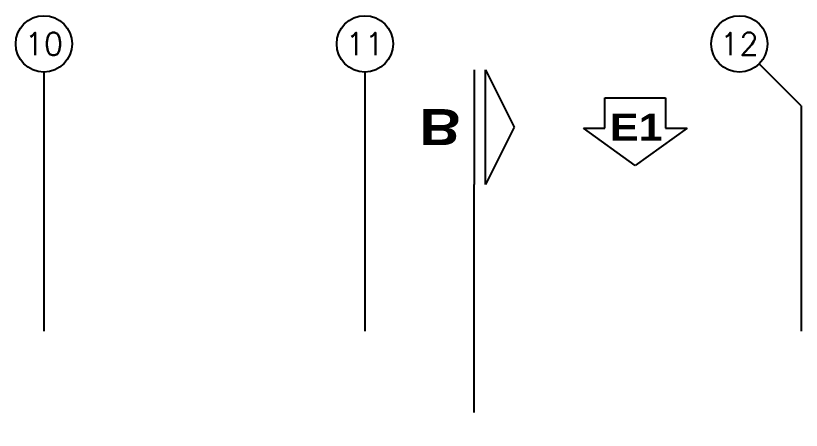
# Model space of a CAD drawing. Header units: millimetres. Extents: x 98 to 155, y -181 to 127.
# Drawn here: x 121.52 to 128.49, y -19.94 to -16.26 of the extents above; entities that cross this region are included whole.
import ezdxf
from ezdxf.enums import TextEntityAlignment as Align

# ---------------------------------------------------------------- set-up
doc = ezdxf.new("R2010")
doc.units = ezdxf.units.MM
doc.header["$LTSCALE"] = 15
for name, pattern in [('CENTER', [2, 1.25, -0.25, 0.25, -0.25]), ('PHANTOM', [63.5, 31.75, -6.35, 6.35, -6.35, 6.35, -6.35]), ('PHANTOM2', [1.25, 0.625, -0.125, 0.125, -0.125, 0.125, -0.125])]:
    doc.linetypes.add(name, pattern=pattern)
doc.layers.get('0').update_dxf_attribs({"color": 250})
doc.layers.add('A-CORTE', color=250, linetype='CENTER')
doc.layers.add('A-EJES', color=250, linetype='PHANTOM')
doc.styles.add('R140', font='ariblk.ttf', dxfattribs={"height": 3.55})
doc.styles.add('R160-75', font='ariblk.ttf', dxfattribs={"height": 0.6})
doc.styles.add('ROMANS', font='romans.shx', dxfattribs={"width": 0.8})

# ---------------------------------------------------------------- blocks, each defined once
blk = doc.blocks.new('Ejes_Torre C')
blk.add_line((26.85, 16.35), (26.4768, 16.7232))
at = {"layer": 'A-EJES', "linetype": 'PHANTOM2'}
for points in [[(20.125, 16.65), (20.125, 14.35)], [(22.975, 16.65), (22.975, 14.35)], [(26.85, 16.35), (26.85, 14.35)]]:
    blk.add_lwpolyline(points, dxfattribs=at)
at = {"layer": 'A-EJES', "linetype": 'Continuous'}
for centre in [(20.125, 16.9), (22.975, 16.9), (26.3, 16.9)]:
    blk.add_circle(centre, 0.25, dxfattribs=at)
at = {"layer": 'A-EJES', "linetype": 'Continuous', "style": 'ROMANS'}
for s, p in [('10', (20.125, 16.9)), ('11', (22.975, 16.9)), ('12', (26.3, 16.9))]:
    blk.add_text(s, height=0.2, dxfattribs=at).set_placement(p, align=Align.MIDDLE_CENTER)
blk = doc.blocks.new('*U99')
blk.add_line((-3, -5.08), (-3, 5.08))
blk.add_lwpolyline([(-4.016, 5.08), (-4.016, -5.08), (-6.556, 0)], close=True)
at = {"linetype": 'Continuous', "style": 'R160-75'}
blk.add_attdef('A', text='', height=0.3, dxfattribs=at).set_placement((0, 0), align=Align.MIDDLE_CENTER)
blk = doc.blocks.new('*U29')
blk.add_lwpolyline([(4.35, 4.35), (4.35, -0.15), (7.57, -0.15), (-0.15, -5.69), (-7.86, -0.15), (-4.65, -0.15), (-4.65, 4.35)], close=True)
at = {"linetype": 'Continuous', "style": 'R140'}
blk.add_attdef('ELEVACION', text='', height=3.55, dxfattribs=at).set_placement((0, 0), align=Align.MIDDLE_CENTER)
blk = doc.blocks.new('Cortes-Elev.')
at = {"layer": 'A-CORTE', "linetype": 'CENTER', "ltscale": 0.5}
blk.add_lwpolyline([(23.945, 20.8306), (23.945, 37.8534)], dxfattribs=at)
ref = blk.add_blockref('*U99', (23.645, 38.3614), dxfattribs=dict(at, xscale=0.1, yscale=0.1, zscale=-0.1, rotation=180))
ref.add_attrib('A', 'B', dxfattribs={"layer": '0', "linetype": 'Continuous', "extrusion": (0, 0, -1), "height": 0.32, "rotation": 180, "style": 'R160-75'}).set_placement((-23.645, 38.3614), align=Align.MIDDLE)
ref = blk.add_blockref('*U29', (25.385, 38.3602), dxfattribs=dict(at, xscale=0.05980032655866058, yscale=0.05980032655866058, zscale=0.05980032655866058))
ref.add_attrib('ELEVACION', 'E1', dxfattribs={"layer": '0', "linetype": 'Continuous', "height": 0.2392, "style": 'R160-75'}).set_placement((25.385, 38.3603), align=Align.MIDDLE_CENTER)

msp = doc.modelspace()

# ---------------------------------------------------------------- block references
at = {"layer": 'A-CORTE'}
msp.add_blockref('Cortes-Elev.', (101.6419, -55.6083), dxfattribs=at)
at = {"layer": 'A-EJES'}
msp.add_blockref('Ejes_Torre C', (101.6419, -33.4084), dxfattribs=at)

doc.saveas('drawing.dxf')
